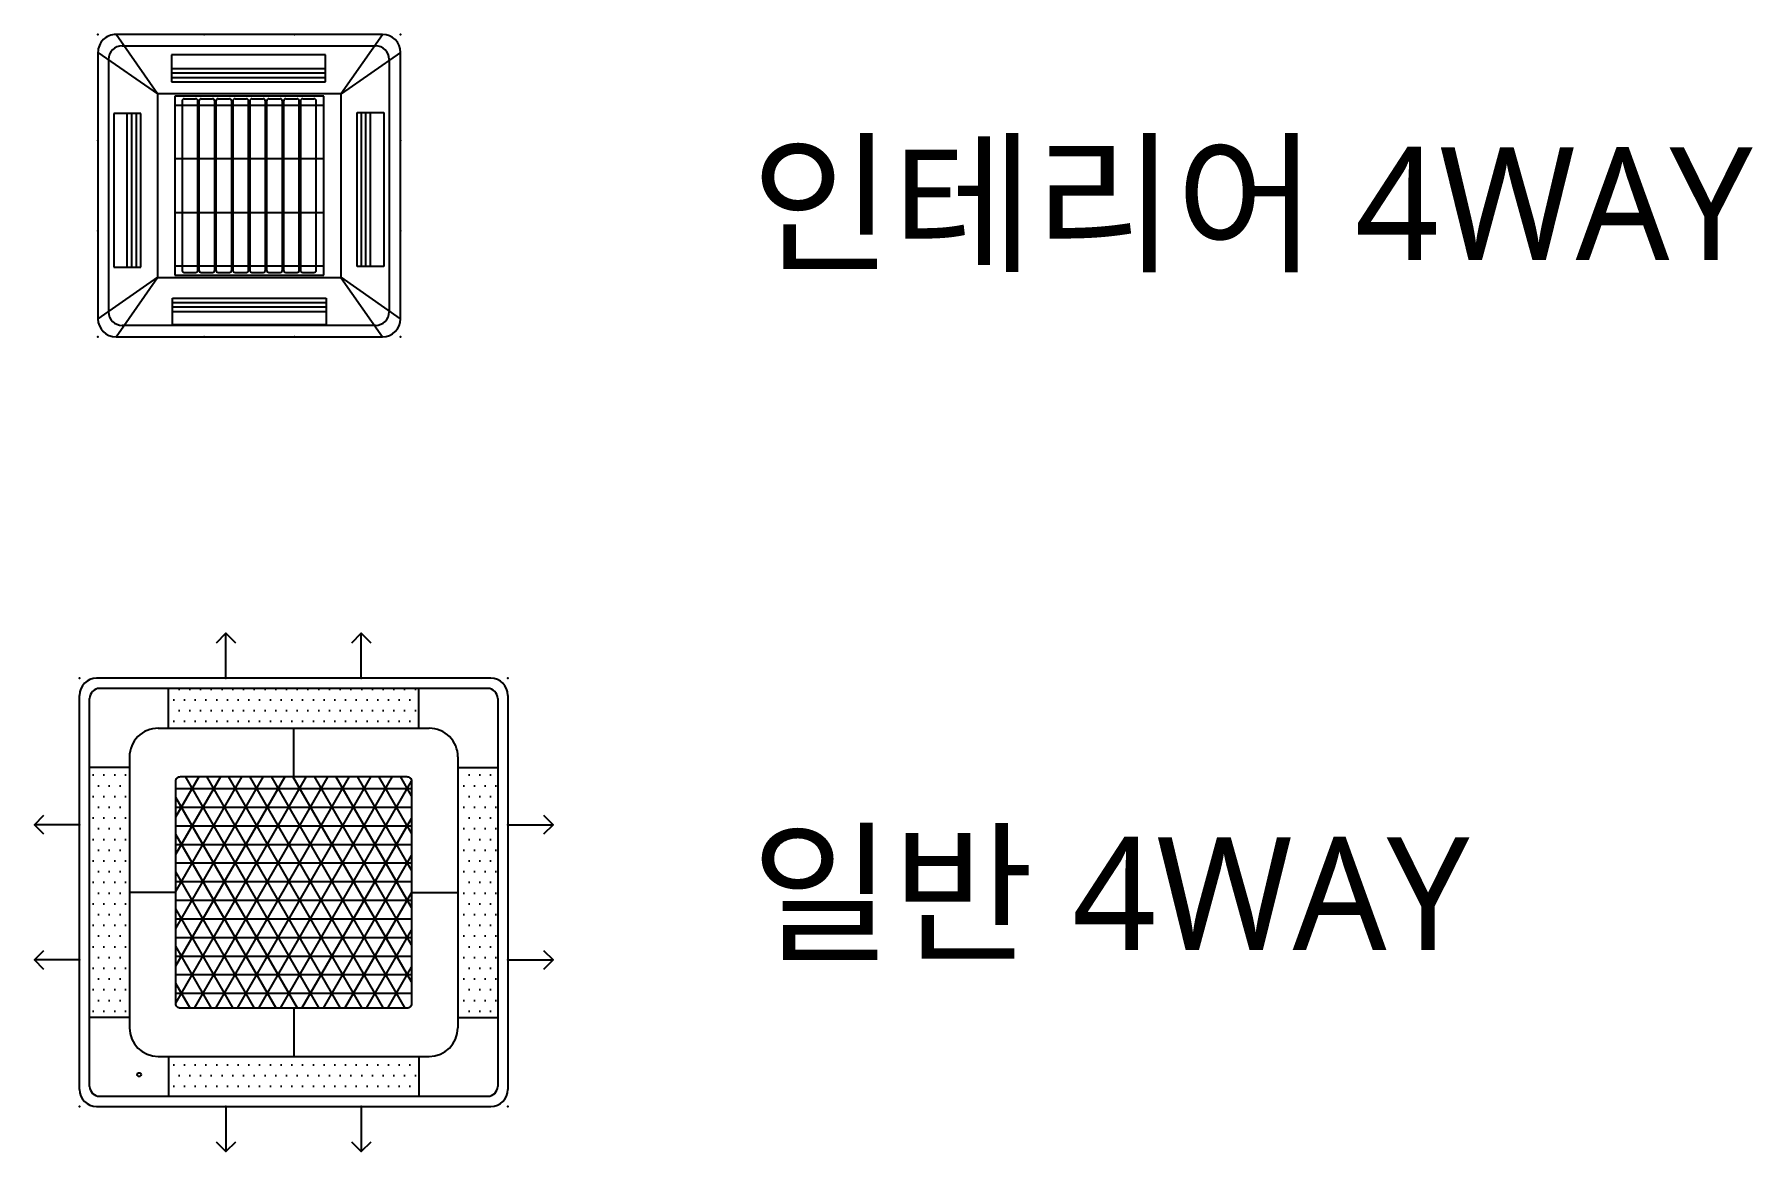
# Model space of a CAD drawing. Header units: millimetres. Extents: x -1305 to 107762, y -9150 to 56526.
# Drawn here: x 55293 to 59103, y 31430 to 33909 of the extents above; entities that cross this region are included whole.
import ezdxf
from ezdxf.enums import TextEntityAlignment as Align

# ---------------------------------------------------------------- set-up
doc = ezdxf.new("R2010")
doc.units = ezdxf.units.MM
for name, color, linetype in [('DVM_INDOOR', 7, 'Continuous'), ('DVM_UNIT_BP', 7, 'Continuous'), ('DVM_UNIT_DP', 4, 'Continuous'), ('DVM_UNIT_LP', 3, 'Continuous'), ('SS-TEXT', 7, 'Continuous')]:
    doc.layers.add(name, color=color, linetype=linetype)
doc.styles.add('삼성전자', font='malgun.ttf')

# ---------------------------------------------------------------- blocks, each defined once
blk = doc.blocks.new('ID_C_M4_S_T')
at = {"layer": 'DVM_INDOOR', "color": 0}
for p, q in [((295.5, 335.5), (-295.5, 335.5)), ((-203.2, 203.5), (-295.5, 335.5)), ((-280, 310), (282, 310)), ((-170.5, 309), (170.5, 309)), ((-170.5, 249.3), (-170.5, 309)), ((170.5, 309), (170.5, 249.3)), ((295.5, 335.5), (203.2, 203.5)), ((-335.5, 295.5), (-203.5, 203.2)), ((-335.5, 295.5), (-335.5, -295.5)), ((-310, -280), (-310, 280)), ((170.5, 279.1), (-170.5, 279.1)), ((170.5, 269), (-170.5, 269)), ((203.5, 203.2), (335.5, 295.5)), ((312, -280), (312, 280)), ((335.5, -295.5), (335.5, 295.5)), ((170.5, 259), (-170.5, 259)), ((170.5, 249.3), (-170.5, 249.3)), ((-203.5, 203.5), (-203.5, -203.5)), ((203.5, 203.5), (-203.5, 203.5)), ((-165, 198.5), (-165, -198.5)), ((165, 198.5), (-165, 198.5)), ((-118.5, 192.5), (-143.5, 192.5)), ((-81, 192.5), (-106, 192.5)), ((-43.5, 192.5), (-68.5, 192.5)), ((-6, 192.5), (-31, 192.5)), ((31.5, 192.5), (6.5, 192.5)), ((69, 192.5), (44, 192.5)), ((106.5, 192.5), (81.5, 192.5)), ((144, 192.5), (119, 192.5)), ((165, -198.5), (165, 198.5)), ((203.5, -203.5), (203.5, 203.5)), ((-298.6, -161.9), (-298.6, 179.1)), ((-298.6, 179.1), (-238.9, 179.1)), ((-268.8, 179.1), (-268.8, -161.9)), ((-258.7, 179.1), (-258.7, -161.9)), ((-248.7, 179.1), (-248.7, -161.9)), ((-238.9, 179.1), (-238.9, -161.9)), ((-165, 178.5), (165, 178.5)), ((-148.5, 187.5), (-148.5, -187.5)), ((-113.5, -187.5), (-113.5, 187.5)), ((-111, 187.5), (-111, -187.5)), ((-76, -187.5), (-76, 187.5)), ((-73.5, 187.5), (-73.5, -187.5)), ((-38.5, -187.5), (-38.5, 187.5)), ((-36, 187.5), (-36, -187.5)), ((-1, -187.5), (-1, 187.5)), ((1.5, 187.5), (1.5, -187.5)), ((36.5, -187.5), (36.5, 187.5)), ((39, 187.5), (39, -187.5)), ((74, -187.5), (74, 187.5)), ((76.5, 187.5), (76.5, -187.5)), ((111.5, -187.5), (111.5, 187.5)), ((114, 187.5), (114, -187.5)), ((149, -187.5), (149, 187.5)), ((300.4, 180.9), (240.6, 180.9)), ((240.6, 180.9), (240.6, -160.1)), ((250.4, 180.9), (250.4, -160.1)), ((260.4, 180.9), (260.4, -160.1)), ((270.5, 180.9), (270.5, -160.1)), ((300.4, -160.1), (300.4, 180.9)), ((165, 59.5), (-165, 59.5)), ((-165, -59.5), (165, -59.5)), ((-238.9, -161.9), (-298.6, -161.9)), ((165, -178.5), (-165, -178.5)), ((240.6, -160.1), (300.4, -160.1)), ((-335.5, -295.5), (-203.5, -203.2)), ((-203.2, -203.5), (-295.5, -335.5)), ((-203.5, -203.5), (203.5, -203.5)), ((-165, -198.5), (165, -198.5)), ((-118.5, -192.5), (-143.5, -192.5)), ((-81, -192.5), (-106, -192.5)), ((-43.5, -192.5), (-68.5, -192.5)), ((-6, -192.5), (-31, -192.5)), ((31.5, -192.5), (6.5, -192.5)), ((69, -192.5), (44, -192.5)), ((106.5, -192.5), (81.5, -192.5)), ((144, -192.5), (119, -192.5)), ((203.2, -203.5), (295.5, -335.5)), ((335.5, -295.5), (203.5, -203.2)), ((-168.8, -230.3), (-168.8, -290)), ((172.2, -230.3), (-168.8, -230.3)), ((172.2, -240), (-168.8, -240)), ((172.2, -250), (-168.8, -250)), ((172.2, -260.1), (-168.8, -260.1)), ((172.2, -290), (172.2, -230.3)), ((-168.8, -290), (172.2, -290)), ((-295.5, -335.5), (295.5, -335.5)), ((282, -310), (-280, -310))]:
    blk.add_line(p, q, dxfattribs=at)
for centre, radius, start, end in [((-295.5, 295.5), 40, 90, 180), ((-280, 280), 30, 90, 180), ((282, 280), 30, 0, 90), ((295.5, 295.5), 40, 0, 90), ((-143.5, 187.5), 5, 90, 180), ((-118.5, 187.5), 5, 360, 90), ((-106, 187.5), 5, 90, 180), ((-81, 187.5), 5, 360, 90), ((-68.5, 187.5), 5, 90, 180), ((-43.5, 187.5), 5, 360, 90), ((-31, 187.5), 5, 90, 180), ((-6, 187.5), 5, 360, 90), ((6.5, 187.5), 5, 90, 180), ((31.5, 187.5), 5, 360, 90), ((44, 187.5), 5, 90, 180), ((69, 187.5), 5, 360, 90), ((81.5, 187.5), 5, 90, 180), ((106.5, 187.5), 5, 360, 90), ((119, 187.5), 5, 90, 180), ((144, 187.5), 5, 360, 90), ((-143.5, -187.5), 5, 180, 270), ((-118.5, -187.5), 5, 270, 360), ((-106, -187.5), 5, 180, 270), ((-81, -187.5), 5, 270, 360), ((-68.5, -187.5), 5, 180, 270), ((-43.5, -187.5), 5, 270, 360), ((-31, -187.5), 5, 180, 270), ((-6, -187.5), 5, 270, 360), ((6.5, -187.5), 5, 180, 270), ((31.5, -187.5), 5, 270, 360), ((44, -187.5), 5, 180, 270), ((69, -187.5), 5, 270, 360), ((81.5, -187.5), 5, 180, 270), ((106.5, -187.5), 5, 270, 360), ((119, -187.5), 5, 180, 270), ((144, -187.5), 5, 270, 360), ((-295.5, -295.5), 40, 180, 270), ((-280, -280), 30, 180, 270), ((282, -280), 30, 270, 0), ((295.5, -295.5), 40, 270, 0)]:
    blk.add_arc(centre, radius, start, end, dxfattribs=at)
at = {"layer": 'DVM_UNIT_BP'}
for p in [(-335.5, 335.5), (335.5, 335.5), (-335.5, -335.5), (335.5, -335.5)]:
    blk.add_point(p, dxfattribs=at)
at = {"layer": 'DVM_UNIT_DP'}
for p in [(-100, 335.5), (335.5, 100), (-335.5, -100), (100, -335.5)]:
    blk.add_point(p, dxfattribs=at)
at = {"layer": 'DVM_UNIT_LP'}
for p in [(100, 335.5), (-335.5, 100), (335.5, -100), (-100, -335.5)]:
    blk.add_point(p, dxfattribs=at)
blk = doc.blocks.new('DVM_DP_VEC')
at = {"layer": 'DVM_UNIT_DP', "color": 0}
blk.add_line((0, 0), (100, 0), dxfattribs=at)
blk.add_lwpolyline([(78.8, 21.2), (100, 0), (78.8, -21.2)], dxfattribs=at)
blk.add_point((0, 0), dxfattribs=at)
blk = doc.blocks.new('DVM_LP_VEC')
at = {"layer": 'DVM_UNIT_LP', "color": 0}
blk.add_line((0, 0), (100, 0), dxfattribs=at)
blk.add_lwpolyline([(78.8, 21.2), (100, 0), (78.8, -21.2)], dxfattribs=at)
blk.add_point((0, 0), dxfattribs=at)
blk = doc.blocks.new('DVM_ID_CST_WF4W_840X246X840_T')
at = {"layer": 'DVM_INDOOR'}
h = blk.add_hatch(dxfattribs=at)
h.set_pattern_fill('DOTS', color=0, scale=15)
h.paths.add_polyline_path([(-364, 276.7), (-452.3, 276.7), (-452.3, -278.1), (-363.9, -278.1)])
h.paths.add_polyline_path([(277.5, 451.7), (-277.3, 451.7), (-277.3, 363.4), (277.5, 363.4)])
h.paths.add_polyline_path([(452.4, 276.7), (364.2, 276.7), (364.1, -278.1), (452.4, -278.1)])
h.paths.add_polyline_path([(277.5, -364.7), (-277.3, -364.7), (-277.3, -453), (277.5, -453)])
h = blk.add_hatch(dxfattribs=at)
h.set_pattern_fill('NET3', color=0, scale=13)
h.paths.add_polyline_path([(261.3, 246.1, 0.414214), (251.3, 256.1), (-251.1, 256.1, 0.414214), (-261.1, 246.1), (-261.1, -247.4, 0.414214), (-251.1, -257.4), (251.3, -257.4, 0.414214), (261.3, -247.4)])
at = {"layer": 'DVM_INDOOR', "color": 0}
for p, q in [((437.1, 474.3), (-436.9, 474.3)), ((-474.9, -437.7), (-474.9, 436.3)), ((-452.3, -431), (-452.3, 429.7)), ((430.4, 451.7), (-430.3, 451.7)), ((-277.3, 363.4), (-277.3, 451.7)), ((277.5, 363.4), (277.5, 451.7)), ((452.4, 429.7), (452.4, -431)), ((475.1, 436.3), (475.1, -437.7)), ((-300.4, 363.4), (300.6, 363.4)), ((0.1, 256.1), (0.1, 363.4)), ((-364, 276.7), (-452.3, 276.7)), ((-364, 299.8), (-363.9, -301.1)), ((364.2, 299.8), (364.1, -301.1)), ((364.2, 276.7), (452.4, 276.7)), ((-261.1, -0.7), (-364, -0.7)), ((261.3, -0.7), (364.2, -0.7)), ((0.1, -257.4), (0.1, -364.7)), ((-363.9, -278.1), (-452.3, -278.1)), ((364.1, -278.1), (452.4, -278.1)), ((-300.3, -364.7), (300.5, -364.7)), ((-277.3, -364.7), (-277.3, -453)), ((277.5, -364.7), (277.5, -453)), ((-430.3, -453), (430.4, -453)), ((-436.9, -475.7), (437.1, -475.7))]:
    blk.add_line(p, q, dxfattribs=at)
blk.add_lwpolyline([(-251.1, 256.1), (251.3, 256.1, -0.414214), (261.3, 246.1), (261.3, -247.4, -0.414214), (251.3, -257.4), (-251.1, -257.4, -0.414214), (-261.1, -247.4), (-261.1, 246.1, -0.414214)], format="xyb", close=True, dxfattribs=at)
blk.add_circle((-342.5, -404.9), 4.24, dxfattribs=at)
for centre, radius, start, end in [((-436.9, 436.3), 38, 90, 180), ((437.1, 436.3), 38, 0, 90), ((-430.3, 429.7), 22, 90, 180), ((430.4, 429.7), 22, 0, 90), ((-300.4, 299.8), 63.6, 90, 180.0064), ((300.6, 299.8), 63.6, 359.9936, 90), ((-300.3, -301.1), 63.6, 180.0064, 270), ((300.5, -301.1), 63.6, 270, 359.9936), ((-436.9, -437.7), 38, 180, 270), ((-430.3, -431), 22, 180, 270), ((430.4, -431), 22, 270, 0), ((437.1, -437.7), 38, 270, 0)]:
    blk.add_arc(centre, radius, start, end, dxfattribs=at)
at = {"layer": 'DVM_UNIT_BP'}
for p in [(-474.9, 474.3), (475.1, 474.3), (-474.9, -475.7), (475.1, -475.7)]:
    blk.add_point(p, dxfattribs=at)
at = {"layer": 'DVM_UNIT_DP'}
for p, rotation in [((-150.1, 474.3), 90), ((-474.9, -150.6), 180), ((149.9, -475.7), 270)]:
    blk.add_blockref('DVM_DP_VEC', p, dxfattribs=dict(at, rotation=rotation))
blk.add_blockref('DVM_DP_VEC', (475.1, 149.4), dxfattribs=at)
at = {"layer": 'DVM_UNIT_LP'}
for p, rotation in [((149.9, 474.3), 90), ((-474.9, 149.4), 180), ((-150.1, -475.7), 270)]:
    blk.add_blockref('DVM_LP_VEC', p, dxfattribs=dict(at, rotation=rotation))
blk.add_blockref('DVM_LP_VEC', (475.1, -150.6), dxfattribs=at)

msp = doc.modelspace()

# ---------------------------------------------------------------- block references
at = {"layer": 'DVM_INDOOR', "ltscale": 20, "rotation": 180}
msp.add_blockref('ID_C_M4_S_T', (55769.7, 33573.1), dxfattribs=at)
at = {"layer": 'DVM_INDOOR'}
msp.add_blockref('DVM_ID_CST_WF4W_840X246X840_T', (55868.1, 32006.1), dxfattribs=at)

# ---------------------------------------------------------------- texts
at = {"layer": 'SS-TEXT', "color": 2, "ltscale": 15, "style": '삼성전자'}
for s, p in [('인테리어 4WAY', (56882.1, 33532.9)), ('일반 4WAY', (56882.1, 32002.9))]:
    msp.add_text(s, height=250, dxfattribs=at).set_placement(p, align=Align.MIDDLE_LEFT)

doc.saveas('drawing.dxf')
